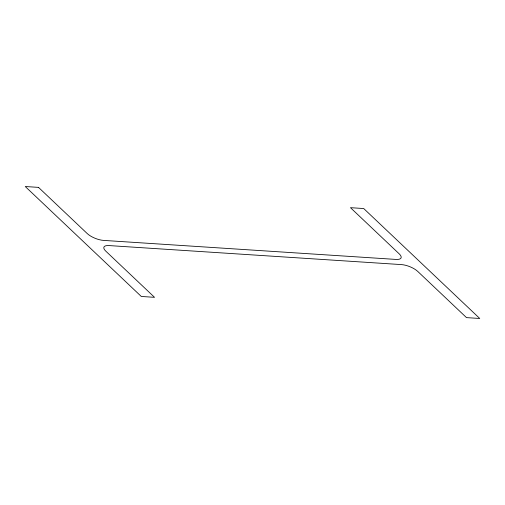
<?xml version="1.0" encoding="UTF-8"?>
<svg xmlns="http://www.w3.org/2000/svg" width="505" height="505" viewBox="0 0 505 505"><rect width="100%" height="100%" fill="white"/><g stroke="black" fill="none" stroke-linecap="round" stroke-linejoin="round"><path stroke-width="0.76" d="M38.5 187.38L25.25 186.522L141.286 296.46L154.536 297.325L105.785 251.136A12.461 4.488 21.8 0 1 108.941 245.569L401.519 264.607A12.461 4.488 21.8 0 1 417.755 271.431L466.5 317.62L479.75 318.478L363.714 208.54L350.464 207.675L399.215 253.864A12.461 4.488 21.8 0 1 396.059 259.431L103.481 240.393A12.461 4.488 21.8 0 1 87.245 233.569L38.5 187.38"/></g></svg>
